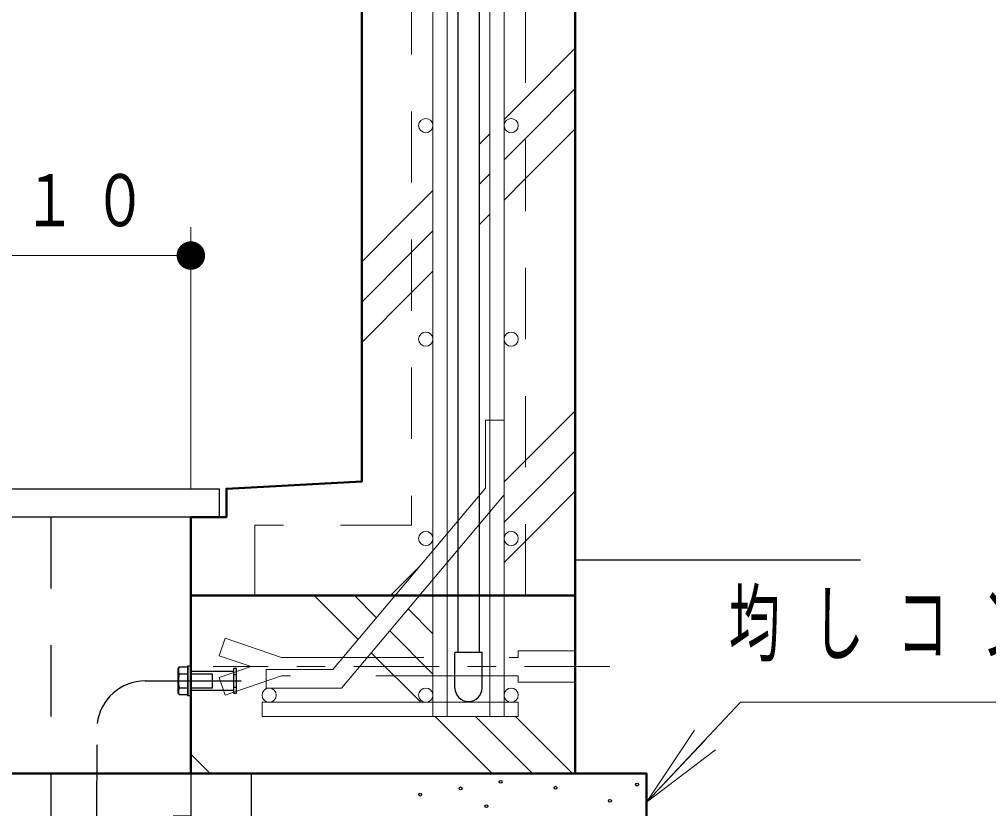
# Model space of a CAD drawing. Units: millimetres on the paper, scale 1:20. Extents: x -385 to 0, y -5 to 267.
# Drawn here: x -57.65 to -23.62, y 90.73 to 118.45 of the extents above; entities that cross this region are included whole.
import ezdxf

# ---------------------------------------------------------------- set-up
doc = ezdxf.new("R2010")
doc.units = ezdxf.units.MM
for name, pattern in [('USER1', [4.5, 2.5, -2]), ('USER2', [6, 3, -1, 1, -1]), ('USER4', [8, 5, -3])]:
    doc.linetypes.add(name, pattern=pattern)
doc.layers.add('LY_1', color=7, linetype='Continuous', lineweight=13)
doc.styles.add('ＭＳ ゴシック', font='')
doc.styles.get('ＭＳ ゴシック').set_extended_font_data('MS Gothic')

# ---------------------------------------------------------------- blocks, each defined once
blk = doc.blocks.new('filled_dot')
at = {"color": 0, "linetype": 'Continuous', "lineweight": -2, "const_width": 1.25}
blk.add_lwpolyline([(-0.625, 0, 1), (0.625, 0, 1)], format="xyb", close=True, dxfattribs=at)

msp = doc.modelspace()

# ---------------------------------------------------------------- linework, layer by layer
at = {"layer": 'LY_1', "color": 4, "lineweight": 25}
for p, q in [((-42.257, 146.591), (-42.257, 96.216)), ((-41.507, 146.591), (-41.507, 96.216)), ((-41.407, 96.216), (-42.357, 96.216))]:
    msp.add_line(p, q, dxfattribs=at)
at = {"layer": 'LY_1'}
for p, q in [((-39.882, 115.682), (-38.132, 117.432)), ((-39.882, 114.268), (-38.132, 116.018)), ((-40.632, 114.932), (-39.882, 115.682)), ((-41.507, 114.057), (-41.132, 114.432)), ((-39.882, 112.853), (-38.132, 114.603)), ((-40.632, 113.518), (-39.882, 114.268)), ((-41.507, 112.643), (-41.132, 113.018)), ((-40.632, 112.103), (-39.882, 112.853)), ((-43.882, 111.682), (-43.132, 112.432)), ((-45.632, 109.932), (-43.882, 111.682)), ((-41.507, 111.228), (-41.132, 111.603)), ((-51.632, 101.966), (-51.632, 111.152)), ((-43.882, 110.268), (-43.132, 111.018)), ((-67.132, 110.152), (-51.632, 110.152)), ((-45.632, 108.518), (-43.882, 110.268)), ((-43.882, 108.853), (-43.132, 109.603)), ((-45.632, 107.103), (-43.882, 108.853)), ((-39.882, 102.954), (-38.132, 104.704)), ((-39.882, 101.54), (-38.132, 103.29)), ((-40.632, 102.204), (-39.882, 102.954)), ((-39.882, 100.125), (-38.132, 101.875)), ((-40.632, 100.79), (-39.882, 101.54)), ((-40.632, 99.375), (-39.882, 100.125)), ((-44.62, 98.216), (-43.574, 99.261)), ((-47.304, 98.216), (-45.757, 96.669)), ((-45.89, 98.216), (-45.11, 97.436)), ((-44.476, 98.216), (-44.464, 98.204)), ((-44.003, 97.743), (-43.132, 96.872)), ((-44.649, 96.975), (-43.132, 95.458)), ((-45.295, 96.207), (-43.554, 94.466)), ((-43.054, 93.966), (-41.054, 91.966)), ((-41.64, 93.966), (-39.64, 91.966)), ((-40.226, 93.966), (-38.226, 91.966)), ((-35.632, 90.953), (-33.94, 93.481)), ((-35.632, 90.953), (-33.576, 93.138)), ((-51.632, 92.644), (-50.954, 91.966)), ((-33.212, 92.796), (-35.632, 90.953))]:
    msp.add_line(p, q, dxfattribs=at)
at = {"layer": 'LY_1', "lineweight": 25}
for p, q in [((-38.132, 99.466), (-28.119, 99.466)), ((-42.357, 94.966), (-42.357, 96.216)), ((-41.407, 94.966), (-41.407, 96.216))]:
    msp.add_line(p, q, dxfattribs=at)
at = {"layer": 'LY_1', "color": 140, "lineweight": 50}
msp.add_line((-38.132, 98.216), (-51.632, 98.216), dxfattribs=at)
at = {"layer": 'LY_1', "color": 253, "linetype": 'USER2'}
msp.add_line((-36.914, 95.716), (-50.852, 95.716), dxfattribs=at)
at = {"layer": 'LY_1', "color": 253, "linetype": 'USER4', "lineweight": 25}
for p, q in [((-52.032, 95.461), (-51.732, 95.461)), ((-50.032, 95.433), (-50.132, 95.433)), ((-52.032, 94.971), (-51.732, 94.971)), ((-50.132, 94.998), (-50.032, 94.998))]:
    msp.add_line(p, q, dxfattribs=at)
at = {"layer": 'LY_1', "color": 4, "linetype": 'USER4', "lineweight": 25}
msp.add_line((-53.234, 95.216), (-51.632, 95.216), dxfattribs=at)
at = {"layer": 'LY_1', "color": 253, "linetype": 'USER2', "lineweight": 25}
msp.add_line((-51.895, 95.216), (-49.869, 95.216), dxfattribs=at)
at = {"layer": 'LY_1', "color": 140, "lineweight": 50}
for points in [[(-38.132, 91.966), (-38.132, 161.966), (-45.632, 161.966), (-45.632, 102.216), (-50.382, 101.966), (-50.382, 100.966), (-51.632, 100.966), (-51.632, 91.966)], [(-68.132, 84.466), (-83.132, 84.466), (-83.132, 91.966), (-35.632, 91.966), (-35.632, 84.466), (-50.632, 84.466)]]:
    msp.add_lwpolyline(points, dxfattribs=at)
at = {"layer": 'LY_1', "color": 140, "linetype": 'USER1'}
msp.add_lwpolyline([(-39.882, 98.216), (-39.882, 160.216), (-43.882, 160.216), (-43.882, 100.684), (-49.382, 100.684), (-49.382, 98.216)], dxfattribs=at)
at = {"layer": 'LY_1', "color": 1}
for points in [[(-43.132, 93.966), (-42.632, 93.966), (-42.632, 159.966), (-43.132, 159.966)], [(-40.632, 93.966), (-41.132, 93.966), (-41.132, 159.966), (-40.632, 159.966)], [(-40.632, 104.366), (-40.632, 101.748), (-46.34, 94.966), (-48.992, 94.966), (-48.992, 95.616), (-46.643, 95.616), (-41.282, 101.985), (-41.282, 104.366)], [(-49.132, 93.966), (-40.132, 93.966), (-40.132, 94.466), (-49.132, 94.466)]]:
    msp.add_lwpolyline(points, close=True, dxfattribs=at)
at = {"layer": 'LY_1', "color": 110, "lineweight": 25}
msp.add_lwpolyline([(-68.132, 100.966), (-68.132, 101.966), (-50.632, 101.966), (-50.632, 100.966)], close=True, dxfattribs=at)
at = {"layer": 'LY_1', "color": 4, "linetype": 'USER1', "lineweight": 25}
msp.add_lwpolyline([(-56.553, 100.966), (-56.553, 84.284), (-56.406, 83.841), (-55.963, 83.461), (-55.298, 83.609), (-55.082, 83.978), (-54.983, 84.642), (-54.96, 85.971), (-54.919, 93.714)], dxfattribs=at)
at = {"layer": 'LY_1', "color": 253, "linetype": 'USER4'}
msp.add_lwpolyline([(-38.132, 95.166), (-40.132, 95.166), (-40.132, 95.391), (-48.452, 95.391), (-50.421, 94.716), (-50.632, 95.331), (-49.508, 95.716), (-50.632, 96.101), (-50.421, 96.716), (-48.452, 96.041), (-40.132, 96.041), (-40.132, 96.266), (-38.132, 96.266)], close=True, dxfattribs=at)
at = {"layer": 'LY_1', "color": 253, "linetype": 'USER4', "lineweight": 25}
for points in [[(-52.032, 95.706), (-51.732, 95.706), (-51.732, 94.726), (-52.032, 94.726), (-52.082, 94.776), (-52.082, 95.656)], [(-51.732, 95.741), (-51.632, 95.741), (-51.632, 94.691), (-51.732, 94.691)], [(-50.032, 94.781), (-50.032, 95.65), (-50.132, 95.65), (-50.132, 94.781)]]:
    msp.add_lwpolyline(points, close=True, dxfattribs=at)
for points in [[(-50.132, 95.541), (-51.632, 95.541), (-51.632, 94.891), (-50.132, 94.891)], [(-51.632, 95.466), (-50.882, 95.466), (-50.882, 94.966), (-51.632, 94.966)]]:
    msp.add_lwpolyline(points, dxfattribs=at)
at = {"layer": 'LY_1'}
msp.add_lwpolyline([(-35.632, 90.953), (-32.325, 94.468), (-8.325, 94.468)], dxfattribs=at)
at = {"layer": 'LY_1', "color": 253, "lineweight": 25}
msp.add_lwpolyline([(-69.257, 91.966), (-69.257, 88.866), (-68.132, 87.366), (-68.132, 70.466), (-50.632, 70.466), (-50.632, 86.966), (-49.507, 88.466), (-49.507, 91.966), (-51.632, 91.966), (-51.632, 90.466), (-52.257, 90.466), (-52.257, 72.466), (-66.507, 72.466), (-66.507, 90.466), (-67.132, 90.466), (-67.132, 91.966)], close=True, dxfattribs=at)
at = {"layer": 'LY_1', "color": 1}
for centre in [(-43.382, 114.716), (-40.382, 114.716), (-43.382, 107.216), (-40.382, 107.216), (-43.382, 100.216), (-40.382, 100.216), (-48.882, 94.716), (-43.382, 94.716), (-40.382, 94.716)]:
    msp.add_circle(centre, 0.25, dxfattribs=at)
at = {"layer": 'LY_1', "lineweight": 25}
for centre in [(-40.753, 91.67), (-35.962, 91.575), (-43.577, 91.224), (-42.158, 91.441), (-38.829, 91.464), (-36.913, 91.004), (-41.253, 90.819)]:
    msp.add_circle(centre, 0.05, dxfattribs=at)
at = {"layer": 'LY_1', "color": 253, "linetype": 'USER4', "lineweight": 25}
for centre, radius, start, end in [((-51.864, 95.583), 0.207, 143.8167, 216.1833), ((-51.278, 95.216), 0.793, 161.9978, 198.0022), ((-51.864, 94.848), 0.207, 143.8167, 216.1833)]:
    msp.add_arc(centre, radius, start, end, dxfattribs=at)
at = {"layer": 'LY_1', "color": 4, "linetype": 'USER4', "lineweight": 25}
msp.add_arc((-53.234, 93.52), 1.696, 90, 173.4236, dxfattribs=at)
at = {"layer": 'LY_1', "lineweight": 25}
msp.add_arc((-41.882, 94.966), 0.475, 180, 0, dxfattribs=at)

# ---------------------------------------------------------------- block references
at = {"layer": 'LY_1', "xscale": 0.4, "yscale": 0.4, "rotation": 180}
msp.add_blockref('filled_dot', (-51.632, 110.152), dxfattribs=at)

# ---------------------------------------------------------------- texts
at = {"layer": 'LY_1', "style": 'ＭＳ ゴシック'}
for s, insert, char_height, attachment_point in [('\\T1.32;\\W0.75;310×３１０', (-59.382, 111.152), 1.833, 8), ('\\T1.64;\\W0.6;均しコンクリート', (-32.742, 97.118), 2.199, 4)]:
    msp.add_mtext(s, dxfattribs=dict(at, insert=insert, char_height=char_height, attachment_point=attachment_point))

doc.saveas('drawing.dxf')
